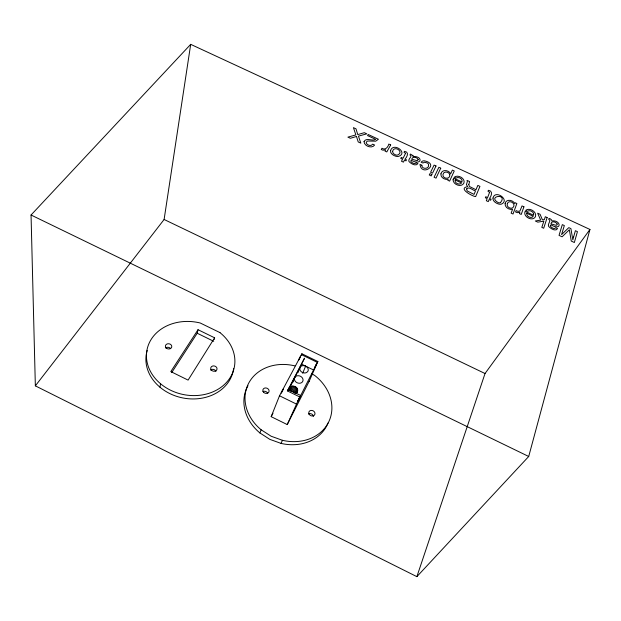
<?xml version="1.0" encoding="UTF-8"?>
<svg xmlns="http://www.w3.org/2000/svg" width="621" height="621" viewBox="0 0 621 621"><rect width="100%" height="100%" fill="white"/><g stroke="black" fill="none" stroke-linecap="round" stroke-linejoin="round"><path stroke-width="0.93" d="M296 393.209A4.479 3.718 23.1 0 0 297.389 391.812C299.578 386.262 289.565 383.491 288.493 389.522M35.35 385.858L164.107 219.485L190.694 44.347L589.95 229.452L528.712 456.482L416.877 576.653L35.35 385.858L31.05 215.013L190.694 44.347M159.954 387.194L160.583 383.747M171.683 372.616L197.206 333.236L198.021 329.704L214.618 337.808L214.16 339.555M288.245 389.646L300.611 395.422L299.865 397.192L315.352 366.437M300.067 367.391C298.15 371.769 305.61 375.286 307.946 371.234A4.386 3.571 23.2 0 0 305.648 366.149A4.386 3.571 23.2 0 0 300.067 367.391L297.933 372.709M294.765 377.529L294.463 378.437A4.432 3.648 23.2 0 0 297.055 382.722A4.432 3.648 23.2 0 0 302.155 382.194L302.722 381.418A4.432 3.648 23.2 0 0 300.417 376.241A4.432 3.648 23.2 0 0 294.765 377.529L292.584 382.808M416.877 576.653L485.032 373.524L589.95 229.452M328.012 423.048A44.223 37.307 23.3 0 1 281.057 443.402L269.832 439.365L259.889 432.938L261.13 429.771A44.479 37.407 23.3 0 1 248.687 383.18A44.479 37.407 23.3 0 1 294.913 365.893M309.142 381.348L287.236 424.578L271.183 416.668L279.512 395.779L301.899 353.768L317.859 361.523L309.118 381.41M301.185 355.515L301.899 353.768M288.276 390.5L304.523 358.17L287.399 390.896L299.757 396.943L300.611 395.422M288.501 390.586L289.937 387.093M289.308 389.988L290.752 386.495M289.937 390.493L291.746 386.122M300.463 356.702C301.309 354.35 297.731 361.655 298.965 359.784M290.667 391.253L292.848 386.006M291.792 391.393L293.981 386.153M292.879 391.781L295.076 386.549M293.849 392.394L296.054 387.162M302.652 373.229L305.641 366.149M294.641 393.194L296.854 387.97M283.052 389.709C284.139 386.774 279.9 395.523 281.717 392.456M295.565 393.248L297.412 388.901M296.217 393.372L297.7 389.895M296.582 393.489L297.692 390.888M287.236 424.578L299.757 396.943M281.057 443.402L282.423 440.297A44.479 37.407 23.3 0 0 328.501 422.342A44.479 37.407 23.3 0 0 314.979 375.666L311.82 373.679M315.095 366.972C313.395 370.838 318.03 361.313 316.159 364.783M300.254 357.168L299.198 359.349M282.555 390.78L282.819 390.213M315.142 366.77L316.066 364.869M315.623 365.87L317.859 361.523M281.981 391.936L282.268 391.37M271.183 416.668L272.984 413.244M287.399 390.896L288.253 389.414M214.618 337.808L188.093 380.106L170.814 371.583L198.021 329.704M500.394 202.648C508.405 192.929 486.553 195.988 498.329 202.671A2.888 1.84 27.5 0 0 500.394 202.648M282.423 440.297L271.136 436.229L261.13 429.771M164.107 219.485L485.032 373.524M31.05 215.013L528.712 456.482M301.34 354.599L317.354 362.377M301.713 364.232L313.659 370.046M197.206 333.236L213.709 341.302M279.512 395.779L296.194 403.953M259.889 432.938A44.223 37.307 23.3 0 1 247.989 385.726M262.924 391.572A3.175 2.67 20.2 0 1 267.651 393.279M308.505 413.943A3.19 2.686 26.4 0 1 313.465 416.373M289.029 389.794A4.479 3.718 23.1 0 1 289.355 387.877M233.643 368.424A44.254 36.662 11.2 0 1 182.264 397.836A44.254 36.662 11.2 0 1 147.2 350.469M210.581 370.054A3.175 2.655 13.7 0 1 215.929 371.342M165.613 347.97A3.19 2.616 8.9 0 1 170.62 348.622M557.2 224.026L556.773 225.144L555.966 225.276L550.943 223.863C551.246 220.439 556.152 221.829 557.2 224.026M449.829 174.749C450.458 179.702 442.408 179.096 442.944 174.633C443.41 170.814 449.123 171.489 449.829 174.749M550.369 225.47L550.361 226.129C551.347 227.596 554.359 229.638 555.779 227.767L557.596 228.613C555.585 231.928 550.571 228.466 548.692 226.486C546.93 224.274 552.061 220.276 548.692 219.36L549.003 218.398L550.369 218.887L551.665 220.036L551.774 220.905C561.066 219.694 562.261 231.346 551.075 224.934L550.369 225.47M392.588 151.462L393.264 153.581L395.639 154.924A2.841 1.824 22.4 0 0 397.774 154.947C404.504 151.772 393.962 144.856 392.588 151.462M412.981 155.638L412.965 156.445C423.615 156.034 421.667 166.203 411.211 160.218L410.745 161.227C411.707 162.78 414.587 164.495 416.163 162.873L417.933 163.696C415.573 166.614 410.885 163.626 408.96 161.507C407.469 159.255 413.345 155.902 409.976 154.939L410.434 154.07L412.981 155.638M492.981 198.076C492.701 201.072 495.698 203.059 498.197 203.905A5.216 3.322 27.5 0 0 501.38 204.13C510.532 200.102 495.03 189.071 492.981 198.076M453.082 179.787C452.957 184.608 461.434 187.868 463.895 183.164C465.618 178.281 457.84 174.237 454.246 177.202L456.117 178.072C458.5 176.418 463.119 178.84 461.962 181.961L453.648 178.095L453.082 179.787M421.845 165.24C421.651 169.805 429.926 169.191 428.513 164.41A2.562 1.646 23.8 0 0 427.318 163.005L424.531 162.221L422.955 163.02L421.116 162.166L422.288 161.204A4.262 2.732 23.8 0 1 424.554 160.862C440.126 164.216 421.504 177.148 419.998 164.386L421.845 165.24M505.098 203.696C504.726 207.414 509.228 210.061 512.55 209.316L511.145 213.143L513.031 214.02L516.866 203.525L515.104 202.702L514.747 203.665C513.171 199.745 505.836 198.627 505.098 203.696M489.596 192.324L487.594 197.571L485.769 196.725L485.35 197.757L487.175 198.604L486.328 200.715L488.277 201.623L489.123 199.512L490.675 200.234L491.087 199.201L489.542 198.479C491.615 195.7 493.152 190.779 488.378 190.298L487.982 191.276L489.596 192.324M526.779 213.259C526.197 216.17 530.194 218.421 532.585 217.016L533.16 216.232L526.779 213.259M533.687 214.066L533.563 215.231L525.149 211.319C522.556 216.822 533.035 222.108 535.543 216.457C536.901 211.582 529.302 207.22 525.669 210.379L527.563 211.264C529.69 209.704 533.33 211.536 533.687 214.066M440.926 173.857C440.359 177.559 444.97 180.129 448.199 179.259L447.757 180.23L449.612 181.099L454.254 170.977L452.367 170.1L450.667 173.771C448.936 169.991 441.966 169.021 440.926 173.857M364.053 141.487C363.922 146.067 371.971 149.056 374.61 145.042L372.693 144.15C371.164 146.75 366.794 145.205 366.173 142.675L367.003 141.301L367.989 141.021L375.752 141.177L378.422 139.244L368.199 134.501L367.554 135.58L375.697 139.36C372.266 141.549 366.367 137.257 364.053 141.487M390.609 150.499C389.996 153.364 393.031 155.312 395.375 156.088A5.123 3.299 22.4 0 0 398.635 156.36C408.502 152.836 393.372 141.906 390.609 150.499M418.181 159.465L417.576 160.482L416.714 160.583L411.676 159.147C412.499 156.088 417.102 157.237 418.181 159.465M455.162 179.981C454.362 182.9 458.492 184.965 460.829 183.653L461.473 182.916L455.162 179.981M405.575 153.309L403.068 158.27L401.267 157.431L400.747 158.409L402.548 159.248L401.484 161.243L403.409 162.135L404.465 160.14L405.994 160.855L406.507 159.876L404.985 159.162C407.353 156.678 409.363 151.858 404.512 151.353L404.015 152.285L405.575 153.309M507.341 203.618C505.719 207.189 512.309 210.325 513.691 206.568C515.546 202.904 508.692 199.419 507.341 203.618M468.801 184.577L469.36 186.432L475.997 189.739L477.828 185.4L479.94 186.378L475.663 196.585C473.233 196.741 457.203 188.303 467.667 186.634L466.433 184.678L467.349 181.542L467.039 180.385L469.616 181.58L468.801 184.577M573.571 237.067L572.834 239.861L570.909 228.613L568.789 227.635L561.563 234.614L564.334 225.563L562.308 224.623L559.04 235.382L562.106 236.811L569.348 229.77L571.258 241.064L574.355 242.516L577.437 231.649L575.395 230.701L573.571 237.067M466.619 188.9L467.186 190.958L474.033 194.396L475.515 190.895C473.086 190.663 468.839 185.951 466.619 188.9M547.148 217.583L543.693 228.241L541.815 227.371L543.849 221.154L537.778 222.139L535.302 220.983L540.689 220.137L537.646 213.174L540.107 214.315L542.405 219.85L544.353 219.609L545.292 216.721L547.148 217.583M297.715 401.306L299.873 396.935L297.715 401.306M523.938 206.809L521.221 214.439L519.381 213.585L519.855 212.258L517.309 212.661L515.57 211.971L516.059 210.612L518.03 211.381L519.979 210.954L522.02 205.916L523.938 206.809M440.747 168.182L436.004 178.134L434.087 177.241L438.861 167.305L440.747 168.182M431.89 174.509L431.215 175.906L429.266 174.998L429.949 173.608L431.89 174.509M436.02 165.986L432.542 173.158L430.609 172.258L434.095 165.093L436.02 165.986M390.687 144.941L386.805 151.928L385.004 151.089L385.68 149.878L382.978 150.189L381.255 149.506L381.962 148.264C385.113 150.662 388.133 147.216 388.816 144.072L390.687 144.941M356.477 136.473L350.376 138.289L347.892 137.132L355.872 134.92L353.427 127.639L355.988 128.826L357.766 134.578L364.317 132.692L366.809 133.849L358.449 136.123L360.832 143.148L358.216 141.937L356.477 136.473M220.005 332.623L200.203 322.99A44.502 36.748 11.3 0 0 146.851 360.894A44.502 36.748 11.3 0 0 211.551 392.41A44.502 36.748 11.3 0 0 219.981 332.646M309.01 413.92A3.206 2.694 26.3 0 0 314.366 415.185A3.206 2.694 26.3 0 0 312.278 410.489A3.206 2.694 26.3 0 0 309.01 413.92M263.428 392.022A3.19 2.678 20.2 0 0 268.823 392.068A3.19 2.678 20.2 0 0 265.641 387.931A3.19 2.678 20.2 0 0 263.428 392.022M211.241 369.891A3.198 2.663 13.8 0 0 216.713 369.976A3.198 2.663 13.8 0 0 213.655 365.893A3.198 2.663 13.8 0 0 211.241 369.891M166.42 348.171A3.206 2.624 9 0 0 171.706 347.108A3.206 2.624 9 0 0 167.654 343.793A3.206 2.624 9 0 0 166.42 348.171"/></g></svg>
